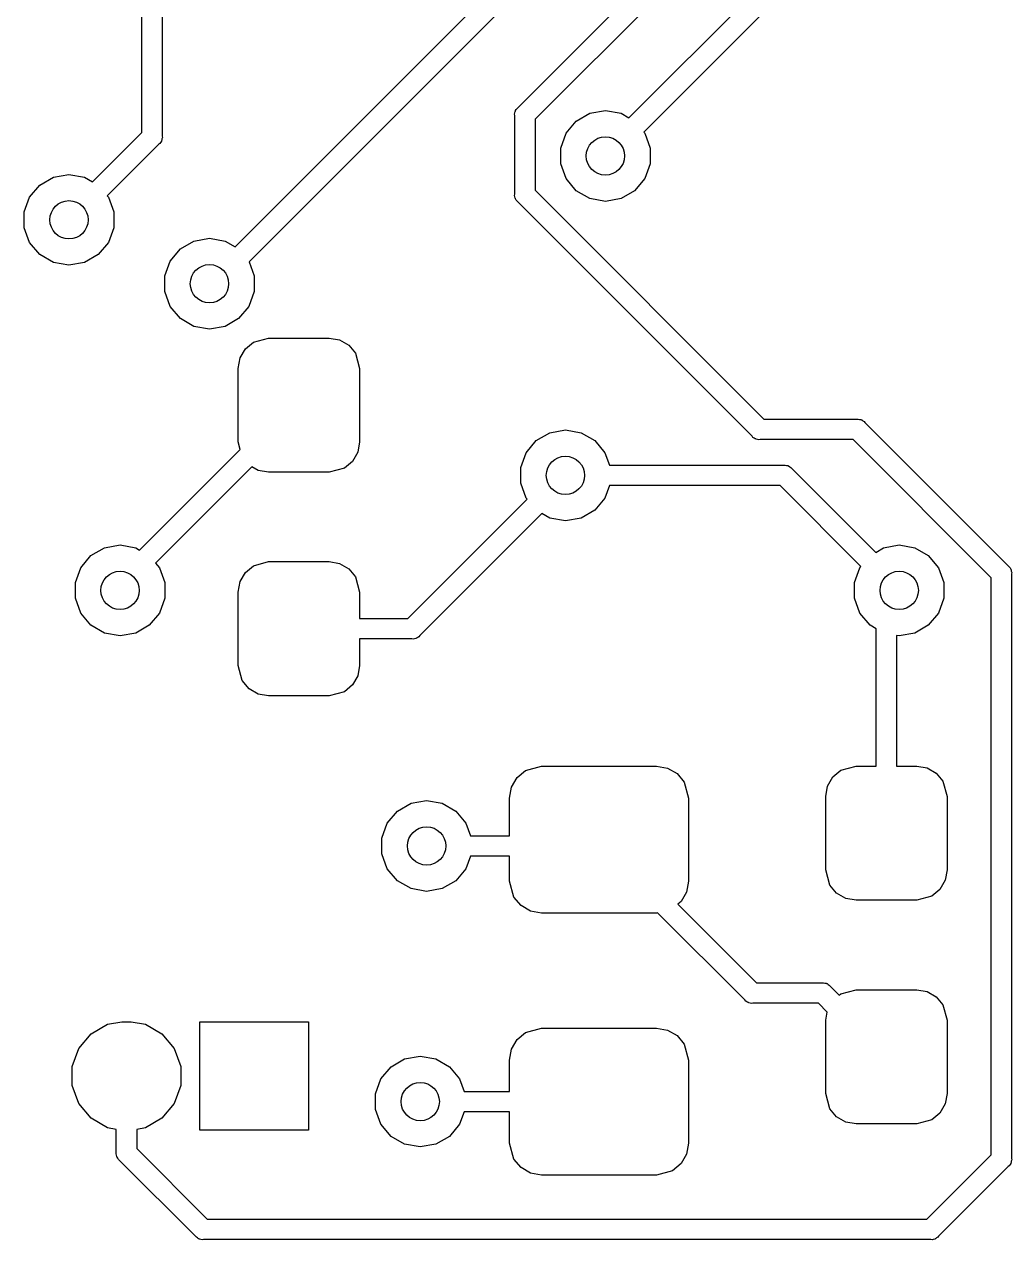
# Model space of a CAD drawing. Extents: x 144.3 to 169.1, y -90.7 to -63.3.
# Drawn here: x 144.75 to 152.48, y -90.68 to -81.17 of the extents above; entities that cross this region are included whole.
import ezdxf

# ---------------------------------------------------------------- set-up
doc = ezdxf.new("R2010")
doc.units = 0
doc.header["$MEASUREMENT"] = 0
doc.layers.add('BLACK', color=7, linetype='CONTINUOUS')

msp = doc.modelspace()

# ---------------------------------------------------------------- linework, layer by layer
at = {"layer": 'BLACK', "linetype": 'CONTINUOUS'}
for p, q in [((146.4, -82.9114), (149.726, -79.5859)), ((149.818, -79.72), (146.51, -83.0279)), ((149.484, -81.9024), (151.341, -80.0459)), ((151.433, -80.18), (149.6, -82.0131)), ((148.616, -81.821), (149.97, -80.4664)), ((150.086, -80.5772), (148.75, -81.9131)), ((145.67, -82.0169), (145.67, -80.8)), ((145.83, -80.8), (145.83, -82.0465)), ((148.589, -81.8729), (148.592, -81.8627)), ((148.59, -81.8835), (148.589, -81.8729)), ((148.59, -82.4989), (148.59, -81.8835)), ((148.592, -81.8627), (148.594, -81.8522)), ((148.594, -81.8522), (148.595, -81.8491)), ((148.595, -81.8491), (148.596, -81.8457)), ((148.596, -81.8457), (148.602, -81.837)), ((148.602, -81.837), (148.608, -81.8278)), ((148.608, -81.8278), (148.616, -81.821)), ((149.072, -81.9277), (149.178, -81.866)), ((149.178, -81.866), (149.3, -81.8446)), ((149.3, -81.8446), (149.422, -81.866)), ((149.422, -81.866), (149.484, -81.9024)), ((148.75, -81.9131), (148.75, -82.4693)), ((148.992, -82.0223), (149.072, -81.9277)), ((145.284, -82.4024), (145.67, -82.0169)), ((145.826, -82.0778), (145.825, -82.0809)), ((145.828, -82.0673), (145.826, -82.0778)), ((145.831, -82.0571), (145.828, -82.0673)), ((145.83, -82.0465), (145.831, -82.0571)), ((148.95, -82.1383), (148.992, -82.0223)), ((149.6, -82.0131), (149.608, -82.0223)), ((149.608, -82.0223), (149.65, -82.1383)), ((145.804, -82.109), (145.4, -82.5131)), ((145.812, -82.1022), (145.804, -82.109)), ((145.818, -82.093), (145.812, -82.1022)), ((145.824, -82.0843), (145.818, -82.093)), ((145.825, -82.0809), (145.824, -82.0843)), ((148.95, -82.2617), (148.95, -82.1383)), ((149.65, -82.1383), (149.65, -82.2617)), ((148.992, -82.3777), (148.95, -82.2617)), ((149.65, -82.2617), (149.608, -82.3777)), ((144.978, -82.366), (145.1, -82.3446)), ((145.1, -82.3446), (145.222, -82.366)), ((144.792, -82.5223), (144.872, -82.4277)), ((144.872, -82.4277), (144.978, -82.366)), ((145.222, -82.366), (145.284, -82.4024)), ((149.072, -82.4723), (148.992, -82.3777)), ((149.608, -82.3777), (149.528, -82.4723)), ((144.75, -82.6383), (144.792, -82.5223)), ((145.4, -82.5131), (145.408, -82.5223)), ((145.408, -82.5223), (145.45, -82.6383)), ((148.589, -82.5095), (148.59, -82.4989)), ((148.592, -82.5197), (148.589, -82.5095)), ((148.594, -82.5302), (148.592, -82.5197)), ((148.595, -82.5333), (148.594, -82.5302)), ((148.596, -82.5367), (148.595, -82.5333)), ((148.602, -82.5454), (148.596, -82.5367)), ((148.608, -82.5546), (148.602, -82.5454)), ((148.75, -82.4693), (150.541, -84.26)), ((149.178, -82.534), (149.072, -82.4723)), ((149.3, -82.5554), (149.178, -82.534)), ((149.422, -82.534), (149.3, -82.5554)), ((149.528, -82.4723), (149.422, -82.534)), ((144.75, -82.7617), (144.75, -82.6383)), ((145.45, -82.6383), (145.45, -82.7617)), ((148.616, -82.5614), (148.608, -82.5546)), ((150.449, -84.3941), (148.616, -82.5614)), ((144.792, -82.8777), (144.75, -82.7617)), ((145.45, -82.7617), (145.408, -82.8777)), ((144.872, -82.9723), (144.792, -82.8777)), ((145.408, -82.8777), (145.328, -82.9723)), ((145.892, -83.0223), (145.972, -82.9277)), ((145.972, -82.9277), (146.078, -82.866)), ((146.078, -82.866), (146.2, -82.8446)), ((146.2, -82.8446), (146.322, -82.866)), ((146.322, -82.866), (146.4, -82.9114)), ((144.978, -83.034), (144.872, -82.9723)), ((145.328, -82.9723), (145.222, -83.034)), ((145.85, -83.1383), (145.892, -83.0223)), ((146.51, -83.0279), (146.55, -83.1383)), ((145.1, -83.0554), (144.978, -83.034)), ((145.222, -83.034), (145.1, -83.0554)), ((145.85, -83.2617), (145.85, -83.1383)), ((146.55, -83.1383), (146.55, -83.2617)), ((145.892, -83.3777), (145.85, -83.2617)), ((146.55, -83.2617), (146.508, -83.3777)), ((145.972, -83.4723), (145.892, -83.3777)), ((146.508, -83.3777), (146.428, -83.4723)), ((146.078, -83.534), (145.972, -83.4723)), ((146.428, -83.4723), (146.322, -83.534)), ((146.2, -83.5554), (146.078, -83.534)), ((146.322, -83.534), (146.2, -83.5554)), ((146.481, -83.7098), (146.544, -83.6568)), ((146.544, -83.6568), (146.662, -83.625)), ((146.662, -83.625), (147.137, -83.625)), ((147.137, -83.625), (147.219, -83.6393)), ((147.219, -83.6393), (147.29, -83.6806)), ((147.29, -83.6806), (147.343, -83.7437)), ((146.425, -83.8625), (146.439, -83.7813)), ((146.439, -83.7813), (146.481, -83.7098)), ((147.343, -83.7437), (147.375, -83.8625)), ((146.425, -84.4375), (146.425, -83.8625)), ((147.375, -83.8625), (147.375, -84.4375)), ((150.541, -84.26), (151.269, -84.26)), ((151.269, -84.26), (151.279, -84.2591)), ((151.279, -84.2591), (151.29, -84.2618)), ((151.29, -84.2618), (151.3, -84.2637)), ((151.3, -84.2637), (151.303, -84.2654)), ((151.303, -84.2654), (151.307, -84.2664)), ((148.866, -84.366), (148.987, -84.3446)), ((148.987, -84.3446), (149.109, -84.366)), ((151.307, -84.2664), (151.315, -84.2724)), ((151.315, -84.2724), (151.325, -84.2778)), ((151.325, -84.2778), (151.331, -84.2859)), ((151.331, -84.2859), (152.454, -85.4086)), ((146.441, -84.4961), (146.425, -84.4375)), ((147.375, -84.4375), (147.361, -84.5187)), ((148.68, -84.5223), (148.759, -84.4277)), ((148.759, -84.4277), (148.866, -84.366)), ((149.109, -84.366), (149.216, -84.4277)), ((149.216, -84.4277), (149.295, -84.5223)), ((150.455, -84.4022), (150.449, -84.3941)), ((150.465, -84.4075), (150.455, -84.4022)), ((150.473, -84.4136), (150.465, -84.4075)), ((150.477, -84.4145), (150.473, -84.4136)), ((150.48, -84.4163), (150.477, -84.4145)), ((150.49, -84.4182), (150.48, -84.4163)), ((150.501, -84.4209), (150.49, -84.4182)), ((150.511, -84.42), (150.501, -84.4209)), ((151.239, -84.42), (150.511, -84.42)), ((152.32, -85.5007), (151.239, -84.42)), ((145.653, -85.2841), (146.441, -84.4961)), ((147.361, -84.5187), (147.319, -84.5902)), ((148.637, -84.6383), (148.68, -84.5223)), ((149.295, -84.5223), (149.331, -84.62)), ((146.531, -84.6318), (145.777, -85.3859)), ((146.581, -84.6607), (146.531, -84.6318)), ((147.256, -84.6432), (147.137, -84.675)), ((147.319, -84.5902), (147.256, -84.6432)), ((148.637, -84.7617), (148.637, -84.6383)), ((149.331, -84.62), (150.697, -84.62)), ((150.697, -84.62), (150.707, -84.6191)), ((150.707, -84.6191), (150.717, -84.6218)), ((150.717, -84.6218), (150.728, -84.6237)), ((150.728, -84.6237), (150.731, -84.6255)), ((150.731, -84.6255), (150.734, -84.6264)), ((150.734, -84.6264), (150.743, -84.6325)), ((150.743, -84.6325), (150.752, -84.6378)), ((150.752, -84.6378), (150.759, -84.6459)), ((150.759, -84.6459), (151.416, -85.3024)), ((146.662, -84.675), (146.581, -84.6607)), ((147.137, -84.675), (146.662, -84.675)), ((148.68, -84.8777), (148.637, -84.7617)), ((149.331, -84.78), (149.295, -84.8777)), ((150.667, -84.78), (149.331, -84.78)), ((151.3, -85.4131), (150.667, -84.78)), ((147.754, -85.82), (148.687, -84.8869)), ((148.687, -84.8869), (148.68, -84.8777)), ((149.295, -84.8777), (149.216, -84.9723)), ((148.803, -84.9976), (147.847, -85.9541)), ((148.866, -85.034), (148.803, -84.9976)), ((149.216, -84.9723), (149.109, -85.034)), ((148.987, -85.0554), (148.866, -85.034)), ((149.109, -85.034), (148.987, -85.0554)), ((145.272, -85.3277), (145.378, -85.266)), ((145.378, -85.266), (145.5, -85.2446)), ((145.5, -85.2446), (145.622, -85.266)), ((145.622, -85.266), (145.653, -85.2841)), ((151.416, -85.3024), (151.478, -85.266)), ((151.478, -85.266), (151.6, -85.2446)), ((151.6, -85.2446), (151.722, -85.266)), ((151.722, -85.266), (151.828, -85.3277)), ((145.192, -85.4223), (145.272, -85.3277)), ((145.777, -85.3859), (145.808, -85.4223)), ((146.481, -85.4598), (146.544, -85.4068)), ((146.544, -85.4068), (146.662, -85.375)), ((146.662, -85.375), (147.137, -85.375)), ((147.137, -85.375), (147.219, -85.3893)), ((147.219, -85.3893), (147.29, -85.4306)), ((151.828, -85.3277), (151.908, -85.4223)), ((145.15, -85.5383), (145.192, -85.4223)), ((145.808, -85.4223), (145.85, -85.5383)), ((146.439, -85.5313), (146.481, -85.4598)), ((147.29, -85.4306), (147.343, -85.4937)), ((147.343, -85.4937), (147.375, -85.6125)), ((151.25, -85.5383), (151.292, -85.4223)), ((151.292, -85.4223), (151.3, -85.4131)), ((151.908, -85.4223), (151.95, -85.5383)), ((152.32, -90.0169), (152.32, -85.5007)), ((152.454, -85.4086), (152.462, -85.4154)), ((152.462, -85.4154), (152.468, -85.4246)), ((152.468, -85.4246), (152.474, -85.4333)), ((152.474, -85.4333), (152.475, -85.4367)), ((152.475, -85.4367), (152.476, -85.4398)), ((152.476, -85.4398), (152.478, -85.4503)), ((152.478, -85.4503), (152.481, -85.4605)), ((152.481, -85.4605), (152.48, -85.4711)), ((152.48, -85.4711), (152.48, -90.0465)), ((145.15, -85.6617), (145.15, -85.5383)), ((145.85, -85.5383), (145.85, -85.6617)), ((146.425, -85.6125), (146.439, -85.5313)), ((151.25, -85.6617), (151.25, -85.5383)), ((151.95, -85.5383), (151.95, -85.6617)), ((145.192, -85.7777), (145.15, -85.6617)), ((145.85, -85.6617), (145.808, -85.7777)), ((146.425, -86.1875), (146.425, -85.6125)), ((147.375, -85.6125), (147.375, -85.82)), ((151.292, -85.7777), (151.25, -85.6617)), ((151.95, -85.6617), (151.908, -85.7777)), ((145.272, -85.8723), (145.192, -85.7777)), ((145.808, -85.7777), (145.728, -85.8723)), ((151.372, -85.8723), (151.292, -85.7777)), ((151.908, -85.7777), (151.828, -85.8723)), ((145.378, -85.934), (145.272, -85.8723)), ((145.728, -85.8723), (145.622, -85.934)), ((147.375, -85.82), (147.754, -85.82)), ((151.42, -85.9002), (151.372, -85.8723)), ((151.828, -85.8723), (151.722, -85.934)), ((145.5, -85.9554), (145.378, -85.934)), ((145.622, -85.934), (145.5, -85.9554)), ((147.815, -85.9763), (147.805, -85.9782)), ((147.818, -85.9745), (147.815, -85.9763)), ((147.822, -85.9736), (147.818, -85.9745)), ((147.831, -85.9675), (147.822, -85.9736)), ((147.84, -85.9622), (147.831, -85.9675)), ((147.847, -85.9541), (147.84, -85.9622)), ((151.42, -86.975), (151.42, -85.9002)), ((151.6, -85.9554), (151.58, -85.9519)), ((151.58, -85.9519), (151.58, -86.975)), ((151.722, -85.934), (151.6, -85.9554)), ((147.784, -85.98), (147.375, -85.98)), ((147.375, -85.98), (147.375, -86.1875)), ((147.795, -85.9809), (147.784, -85.98)), ((147.805, -85.9782), (147.795, -85.9809)), ((146.457, -86.3062), (146.425, -86.1875)), ((147.375, -86.1875), (147.361, -86.2687)), ((146.51, -86.3694), (146.457, -86.3062)), ((147.319, -86.3402), (147.256, -86.3932)), ((147.361, -86.2687), (147.319, -86.3402)), ((146.581, -86.4107), (146.51, -86.3694)), ((146.662, -86.425), (146.581, -86.4107)), ((147.137, -86.425), (146.662, -86.425)), ((147.256, -86.3932), (147.137, -86.425)), ((148.608, -87.0643), (148.675, -87.0085)), ((148.675, -87.0085), (148.8, -86.975)), ((148.8, -86.975), (149.7, -86.975)), ((149.7, -86.975), (149.786, -86.9901)), ((149.786, -86.9901), (149.861, -87.0335)), ((151.081, -87.0598), (151.144, -87.0068)), ((151.144, -87.0068), (151.262, -86.975)), ((151.262, -86.975), (151.42, -86.975)), ((151.58, -86.975), (151.737, -86.975)), ((151.737, -86.975), (151.819, -86.9893)), ((151.819, -86.9893), (151.89, -87.0306)), ((148.565, -87.1395), (148.608, -87.0643)), ((149.861, -87.0335), (149.917, -87.1)), ((149.917, -87.1), (149.95, -87.225)), ((151.039, -87.1313), (151.081, -87.0598)), ((151.89, -87.0306), (151.943, -87.0938)), ((151.943, -87.0938), (151.975, -87.2125)), ((148.55, -87.225), (148.565, -87.1395)), ((151.025, -87.2125), (151.039, -87.1313)), ((151.025, -87.7875), (151.025, -87.2125)), ((151.975, -87.2125), (151.975, -87.7875)), ((147.672, -87.3277), (147.778, -87.266)), ((147.778, -87.266), (147.9, -87.2446)), ((147.9, -87.2446), (148.022, -87.266)), ((148.022, -87.266), (148.128, -87.3277)), ((148.55, -87.52), (148.55, -87.225)), ((149.95, -87.225), (149.95, -87.875)), ((147.592, -87.4223), (147.672, -87.3277)), ((148.128, -87.3277), (148.208, -87.4223)), ((147.55, -87.5383), (147.592, -87.4223)), ((148.208, -87.4223), (148.243, -87.52)), ((147.55, -87.6617), (147.55, -87.5383)), ((148.243, -87.52), (148.55, -87.52)), ((147.592, -87.7777), (147.55, -87.6617)), ((148.243, -87.68), (148.208, -87.7777)), ((148.55, -87.68), (148.243, -87.68)), ((148.55, -87.875), (148.55, -87.68)), ((147.672, -87.8723), (147.592, -87.7777)), ((148.208, -87.7777), (148.128, -87.8723)), ((147.778, -87.934), (147.672, -87.8723)), ((148.128, -87.8723), (148.022, -87.934)), ((148.583, -88), (148.55, -87.875)), ((149.95, -87.875), (149.935, -87.9605)), ((151.057, -87.9062), (151.025, -87.7875)), ((151.961, -87.8687), (151.919, -87.9402)), ((151.975, -87.7875), (151.961, -87.8687)), ((147.9, -87.9554), (147.778, -87.934)), ((148.022, -87.934), (147.9, -87.9554)), ((149.935, -87.9605), (149.892, -88.0357)), ((151.11, -87.9694), (151.057, -87.9062)), ((151.181, -88.0107), (151.11, -87.9694)), ((151.919, -87.9402), (151.856, -87.9932)), ((148.639, -88.0665), (148.583, -88)), ((148.714, -88.1099), (148.639, -88.0665)), ((149.892, -88.0357), (149.868, -88.0552)), ((149.868, -88.0552), (150.484, -88.6709)), ((151.262, -88.025), (151.181, -88.0107)), ((151.737, -88.025), (151.262, -88.025)), ((151.856, -87.9932), (151.737, -88.025)), ((148.8, -88.125), (148.714, -88.1099)), ((149.7, -88.125), (148.8, -88.125)), ((149.709, -88.1225), (149.7, -88.125)), ((150.392, -88.805), (149.709, -88.1225)), ((150.484, -88.6709), (150.997, -88.6709)), ((150.997, -88.6709), (151.008, -88.67)), ((151.008, -88.67), (151.018, -88.6727)), ((151.018, -88.6727), (151.029, -88.6746)), ((151.029, -88.6746), (151.032, -88.6764)), ((151.032, -88.6764), (151.035, -88.6773)), ((151.035, -88.6773), (151.044, -88.6834)), ((151.044, -88.6834), (151.053, -88.6887)), ((151.053, -88.6887), (151.06, -88.6968)), ((151.06, -88.6968), (151.131, -88.7677)), ((151.144, -88.7568), (151.262, -88.725)), ((151.262, -88.725), (151.737, -88.725)), ((151.737, -88.725), (151.819, -88.7393)), ((150.399, -88.8132), (150.392, -88.805)), ((150.408, -88.8185), (150.399, -88.8132)), ((150.417, -88.8246), (150.408, -88.8185)), ((150.42, -88.8255), (150.417, -88.8246)), ((150.423, -88.8273), (150.42, -88.8255)), ((150.434, -88.8291), (150.423, -88.8273)), ((150.444, -88.8319), (150.434, -88.8291)), ((151.131, -88.7677), (151.144, -88.7568)), ((151.819, -88.7393), (151.89, -88.7806)), ((151.89, -88.7806), (151.943, -88.8438)), ((150.454, -88.8309), (150.444, -88.8319)), ((150.968, -88.8309), (150.454, -88.8309)), ((151.036, -88.8993), (150.968, -88.8309)), ((151.025, -88.9625), (151.036, -88.8993)), ((151.943, -88.8438), (151.975, -88.9625)), ((145.273, -89.0694), (145.402, -88.9945)), ((145.402, -88.9945), (145.513, -88.975)), ((145.513, -88.975), (145.587, -88.975)), ((145.587, -88.975), (145.698, -88.9945)), ((145.698, -88.9945), (145.827, -89.0694)), ((146.125, -89.825), (146.125, -88.975)), ((146.125, -88.975), (146.975, -88.975)), ((146.975, -88.975), (146.975, -89.825)), ((151.025, -89.5375), (151.025, -88.9625)), ((151.975, -88.9625), (151.975, -89.5375)), ((145.176, -89.1842), (145.273, -89.0694)), ((145.827, -89.0694), (145.924, -89.1842)), ((148.565, -89.1895), (148.608, -89.1143)), ((148.608, -89.1143), (148.675, -89.0585)), ((148.675, -89.0585), (148.8, -89.025)), ((148.8, -89.025), (149.7, -89.025)), ((149.7, -89.025), (149.786, -89.0401)), ((149.786, -89.0401), (149.861, -89.0835)), ((149.861, -89.0835), (149.917, -89.15)), ((145.125, -89.3251), (145.176, -89.1842)), ((145.924, -89.1842), (145.975, -89.3251)), ((148.55, -89.275), (148.565, -89.1895)), ((149.917, -89.15), (149.95, -89.275)), ((147.622, -89.3277), (147.728, -89.266)), ((147.728, -89.266), (147.85, -89.2446)), ((147.85, -89.2446), (147.972, -89.266)), ((147.972, -89.266), (148.078, -89.3277)), ((148.55, -89.52), (148.55, -89.275)), ((149.95, -89.275), (149.95, -89.925)), ((145.125, -89.4749), (145.125, -89.3251)), ((145.975, -89.3251), (145.975, -89.4749)), ((147.542, -89.4223), (147.622, -89.3277)), ((148.078, -89.3277), (148.158, -89.4223)), ((145.176, -89.6158), (145.125, -89.4749)), ((145.975, -89.4749), (145.924, -89.6158)), ((147.5, -89.5383), (147.542, -89.4223)), ((148.158, -89.4223), (148.193, -89.52)), ((147.5, -89.6617), (147.5, -89.5383)), ((148.193, -89.52), (148.55, -89.52)), ((151.057, -89.6562), (151.025, -89.5375)), ((151.975, -89.5375), (151.961, -89.6187)), ((145.273, -89.7306), (145.176, -89.6158)), ((145.924, -89.6158), (145.827, -89.7306)), ((147.542, -89.7777), (147.5, -89.6617)), ((148.193, -89.68), (148.158, -89.7777)), ((148.55, -89.68), (148.193, -89.68)), ((148.55, -89.925), (148.55, -89.68)), ((151.11, -89.7194), (151.057, -89.6562)), ((151.961, -89.6187), (151.919, -89.6902)), ((145.402, -89.8055), (145.273, -89.7306)), ((145.827, -89.7306), (145.698, -89.8055)), ((147.622, -89.8723), (147.542, -89.7777)), ((148.158, -89.7777), (148.078, -89.8723)), ((151.181, -89.7607), (151.11, -89.7194)), ((151.262, -89.775), (151.181, -89.7607)), ((151.737, -89.775), (151.262, -89.775)), ((151.856, -89.7432), (151.737, -89.775)), ((151.919, -89.6902), (151.856, -89.7432)), ((145.47, -89.8174), (145.402, -89.8055)), ((145.47, -89.9976), (145.47, -89.8174)), ((145.698, -89.8055), (145.63, -89.8174)), ((145.63, -89.8174), (145.63, -89.9679)), ((146.975, -89.825), (146.125, -89.825)), ((147.728, -89.934), (147.622, -89.8723)), ((148.078, -89.8723), (147.972, -89.934)), ((145.63, -89.9679), (146.182, -90.52)), ((147.85, -89.9554), (147.728, -89.934)), ((147.972, -89.934), (147.85, -89.9554)), ((148.583, -90.05), (148.55, -89.925)), ((149.95, -89.925), (149.935, -90.0105)), ((145.469, -90.0081), (145.47, -89.9976)), ((145.472, -90.0184), (145.469, -90.0081)), ((145.474, -90.0288), (145.472, -90.0184)), ((145.475, -90.0319), (145.474, -90.0288)), ((145.476, -90.0354), (145.475, -90.0319)), ((145.482, -90.0441), (145.476, -90.0354)), ((145.488, -90.0533), (145.482, -90.0441)), ((145.496, -90.0601), (145.488, -90.0533)), ((146.09, -90.6541), (145.496, -90.0601)), ((148.639, -90.1165), (148.583, -90.05)), ((149.935, -90.0105), (149.892, -90.0857)), ((151.817, -90.52), (152.32, -90.0169)), ((152.481, -90.0571), (152.478, -90.0673)), ((152.48, -90.0465), (152.481, -90.0571)), ((148.714, -90.1599), (148.639, -90.1165)), ((148.8, -90.175), (148.714, -90.1599)), ((149.825, -90.1415), (149.7, -90.175)), ((149.892, -90.0857), (149.825, -90.1415)), ((152.454, -90.109), (151.909, -90.6541)), ((152.462, -90.1022), (152.454, -90.109)), ((152.468, -90.093), (152.462, -90.1022)), ((152.474, -90.0843), (152.468, -90.093)), ((152.475, -90.0809), (152.474, -90.0843)), ((152.476, -90.0778), (152.475, -90.0809)), ((152.478, -90.0673), (152.476, -90.0778)), ((149.7, -90.175), (148.8, -90.175)), ((146.182, -90.52), (151.817, -90.52)), ((146.097, -90.6622), (146.09, -90.6541)), ((146.106, -90.6675), (146.097, -90.6622)), ((146.115, -90.6736), (146.106, -90.6675)), ((146.118, -90.6745), (146.115, -90.6736)), ((146.121, -90.6763), (146.118, -90.6745)), ((146.132, -90.6782), (146.121, -90.6763)), ((146.142, -90.6809), (146.132, -90.6782)), ((146.152, -90.68), (146.142, -90.6809)), ((151.847, -90.68), (146.152, -90.68)), ((151.857, -90.6809), (151.847, -90.68)), ((151.867, -90.6782), (151.857, -90.6809)), ((151.878, -90.6763), (151.867, -90.6782)), ((151.881, -90.6745), (151.878, -90.6763)), ((151.884, -90.6736), (151.881, -90.6745)), ((151.893, -90.6675), (151.884, -90.6736)), ((151.902, -90.6622), (151.893, -90.6675)), ((151.909, -90.6541), (151.902, -90.6622))]:
    msp.add_line(p, q, dxfattribs=at)
at = {"layer": 'BLACK'}
for centre in [(149.3, -82.2), (145.1, -82.7), (146.2, -83.2), (148.987, -84.7), (145.5, -85.6), (151.6, -85.6), (147.9, -87.6), (147.85, -89.6)]:
    msp.add_circle(centre, 0.15, dxfattribs=at)

doc.saveas('drawing.dxf')
